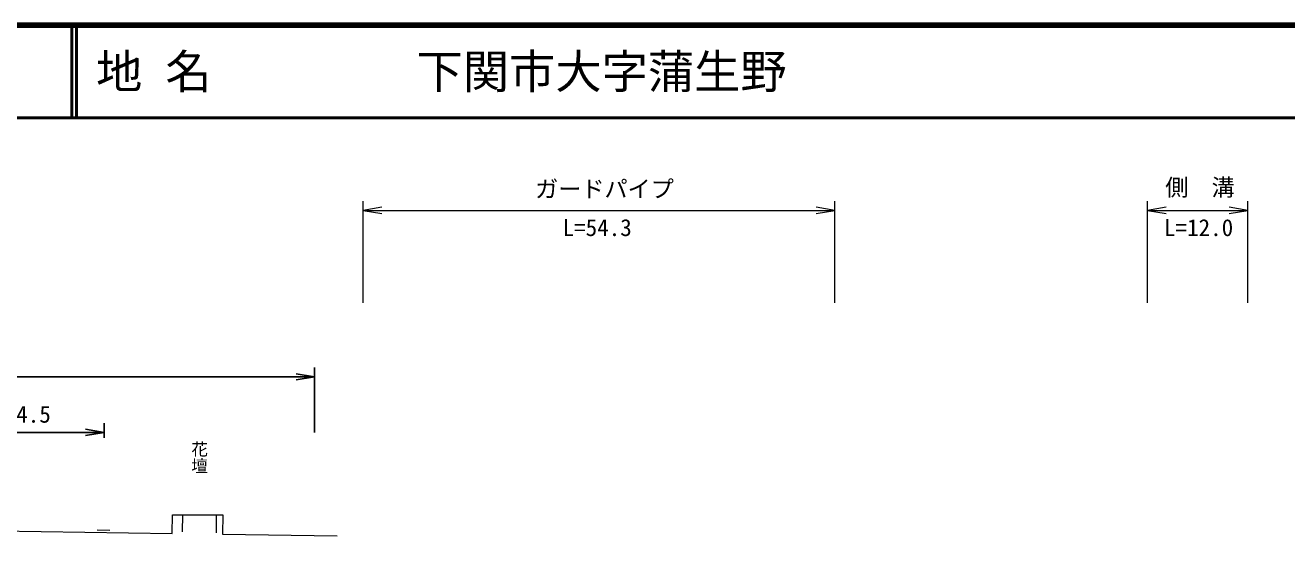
# Model space of a CAD drawing. Units: millimetres, scale not verified. Extents: x 40000 to 680000, y 20000 to 380000.
# Drawn here: x 362722 to 499085, y 324831 to 380000 of the extents above; entities that cross this region are included whole.
import ezdxf
from ezdxf.enums import TextEntityAlignment as Align

# ---------------------------------------------------------------- set-up
doc = ezdxf.new("R2010")
doc.units = ezdxf.units.MM
doc.header["$LTSCALE"] = 1000
for name, color, linetype, lineweight in [('M-STR-HTXT', 7, 'Continuous', 13), ('M-STR-STRC', 7, 'Continuous', 25), ('M-TTL', 2, 'Continuous', 140), ('M-TTL-LINE', 7, 'Continuous', 50), ('M-WORK', 1, 'Continuous', 13)]:
    doc.layers.add(name, color=color, linetype=linetype, lineweight=lineweight)
doc.layers.add('M-TTL-TXT', color=7, linetype='Continuous')
doc.styles.add('@ＭＳ ゴシック', font='')
doc.styles.add('ＭＳ ゴシック', font='')
doc.styles.get('@ＭＳ ゴシック').set_extended_font_data('@MS Gothic')
doc.styles.get('ＭＳ ゴシック').set_extended_font_data('MS Gothic')

# ---------------------------------------------------------------- blocks, each defined once
blk = doc.blocks.new('open_arrow')
at = {"color": 0, "linetype": 'Continuous', "lineweight": -2}
blk.add_lwpolyline([(7.5, 1.25), (0, 0), (7.5, -1.25)], dxfattribs=at)

msp = doc.modelspace()

# ---------------------------------------------------------------- linework, layer by layer
at = {"layer": 'M-STR-HTXT'}
for p, q in [((399255, 350001), (399255, 360997)), ((450228, 350000), (450228, 360997)), ((484047, 350019), (484047, 360994)), ((494861, 350019), (494861, 360994)), ((399255, 359997), (450228, 359997)), ((484047, 359994), (494861, 359994))]:
    msp.add_line(p, q, dxfattribs=at)
at = {"layer": 'M-STR-STRC'}
for p, q in [((394000, 335982), (394000, 343000)), ((318073, 342000), (394000, 342000)), ((371251, 335420), (371251, 337000)), ((355987, 336000), (371251, 336000))]:
    msp.add_line(p, q, dxfattribs=at)
at = {"layer": 'M-TTL'}
msp.add_line((680000, 380000), (40000, 380000), dxfattribs=at)
at = {"layer": 'M-TTL-LINE'}
for p, q in [((367750, 380000), (367750, 370000)), ((368250, 380000), (368250, 370000)), ((40000, 370000), (680000, 370000))]:
    msp.add_line(p, q, dxfattribs=at)
at = {"layer": 'M-WORK'}
for p, q in [((378615, 325061), (378628, 327091)), ((378628, 327091), (384066, 327078)), ((379715, 327088), (379673, 325252)), ((383375, 327080), (383375, 325133)), ((384066, 327078), (384053, 324997)), ((333269, 325781), (378615, 325061)), ((370493, 325457), (371884, 325446)), ((384053, 324997), (396437, 324831))]:
    msp.add_line(p, q, dxfattribs=at)

# ---------------------------------------------------------------- block references
at = {"layer": 'M-STR-HTXT', "xscale": 267, "yscale": 267}
for p in [(399255, 359997), (484047, 359994)]:
    msp.add_blockref('open_arrow', p, dxfattribs=at)
at = {"layer": 'M-STR-HTXT', "xscale": 267, "yscale": 267, "rotation": 180}
for p in [(450228, 359997), (494861, 359994)]:
    msp.add_blockref('open_arrow', p, dxfattribs=at)
at = {"layer": 'M-STR-STRC', "xscale": 267, "yscale": 267, "rotation": 180}
for p in [(394000, 342000), (371251, 336000)]:
    msp.add_blockref('open_arrow', p, dxfattribs=at)

# ---------------------------------------------------------------- texts
at = {"layer": 'M-STR-HTXT', "style": 'ＭＳ ゴシック'}
for s, p in [('ガードパイプ', (417832, 360842)), ('側\u3000溝', (485953, 361015))]:
    msp.add_text(s, height=1833, dxfattribs=at).set_placement(p, align=Align.BOTTOM_LEFT)
for s, p in [('L=54.3', (424545, 356668)), ('L=12.0', (489556, 356663))]:
    msp.add_text(s, height=1833, dxfattribs=at).set_placement(p, align=Align.BOTTOM_CENTER)
at = {"layer": 'M-STR-STRC', "style": 'ＭＳ ゴシック'}
msp.add_text('4.5', height=1833, dxfattribs=at).set_placement((363619, 336500), align=Align.BOTTOM_CENTER)
at = {"layer": 'M-STR-STRC', "style": '@ＭＳ ゴシック'}
msp.add_text('花壇', height=1320, rotation=270, dxfattribs=at).set_placement((380493, 335095), align=Align.BOTTOM_LEFT)
at = {"layer": 'M-TTL-TXT', "style": 'ＭＳ ゴシック'}
for s, p in [('地 名', (370380, 375000)), ('下関市大字蒲生野', (405024, 375000))]:
    msp.add_text(s, height=3666, dxfattribs=at).set_placement(p, align=Align.MIDDLE_LEFT)

doc.saveas('drawing.dxf')
